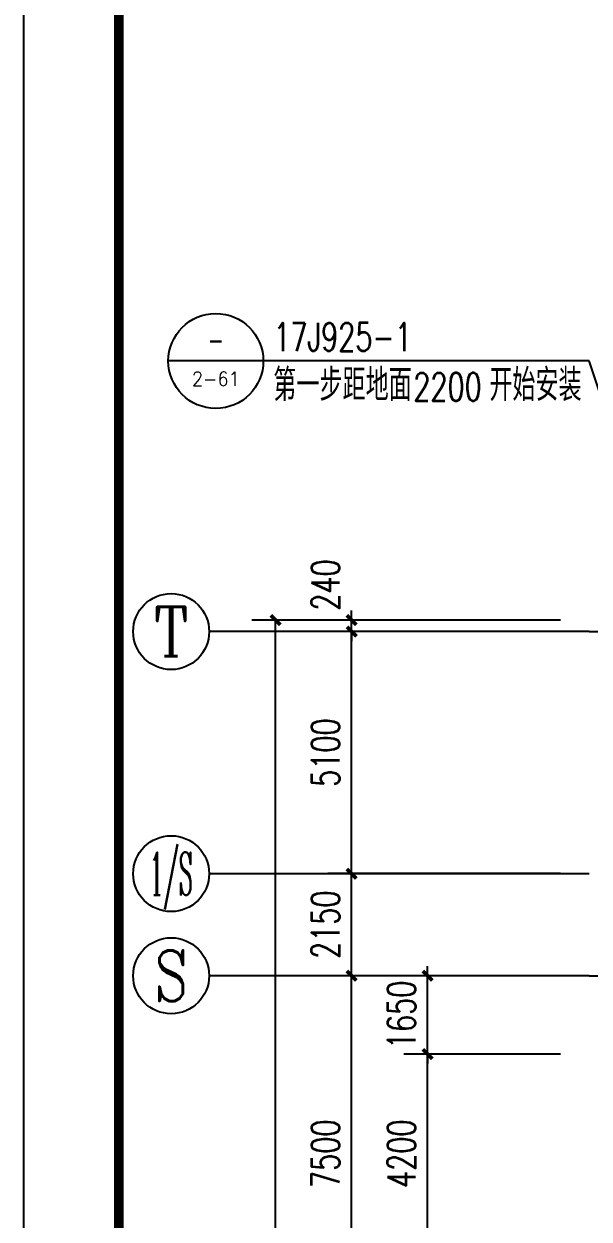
# Model space of a CAD drawing. Extents: x 14095202 to 14511487, y -1430609 to -90420.
# Drawn here: x 14387687 to 14399587, y -220597 to -195420 of the extents above; entities that cross this region are included whole.
import ezdxf
from ezdxf.enums import TextEntityAlignment as Align

# ---------------------------------------------------------------- set-up
doc = ezdxf.new("R2010")
doc.units = 0
doc.header["$LTSCALE"] = 1000
doc.header["$MEASUREMENT"] = 0
doc.linetypes.add('DOTE', pattern=[2.42, 2, -0.2, 0.02, -0.2])
for name, color, linetype in [('AXIS', 3, 'Continuous'), ('AXIS_TEXT', 7, 'Continuous'), ('DIM_LEAD', 3, 'Continuous'), ('DOTE', 1, 'DOTE'), ('PUB_DIM', 3, 'Continuous'), ('PUB_TEXT', 7, 'Continuous'), ('TK', 4, 'Continuous')]:
    doc.layers.add(name, color=color, linetype=linetype)
doc.styles.add('_TCH_AXIS', font='COMPLEX', dxfattribs={"bigfont": 'GBCBIG'})
doc.styles.add('_TCH_DIM', font='SIMPLEX', dxfattribs={"bigfont": 'GBCBIG'})
doc.styles.add('_TCH_DIM_T3', font='SIMPLEX', dxfattribs={"width": 0.705882, "bigfont": 'GBCBIG'})
doc.styles.add('COMPLEX', font='COMPLEX')
doc.dimstyles.new('_TCH_ARCH&&200', dxfattribs={"dimtxt": 595, "dimasz": 200, "dimexe": 500, "dimexo": 600, "dimgap": 252.5, "dimtad": 1, "dimdec": 0, "dimzin": 0, "dimdsep": 46, "dimtxsty": '_TCH_DIM_T3', "dimblk": 'ARCHTICK', "dimcen": 0.09, "dimclrt": 7, "dimazin": 2, "dimtfac": 1, "dimtdec": 0, "dimtix": 1, "dimtmove": 2, "dimatfit": 3, "dimfxl": 0, "dimtolj": 1, "dimtzin": 0, "dimarcsym": 0})

# ---------------------------------------------------------------- blocks, each defined once
blk = doc.blocks.new('GeYuanFrame_78234766', base_point=(20.09, 4.53))
at = {"layer": 'TK'}
blk.add_lwpolyline([(20.09, 4.53), (20.09, 598.53), (1071.09, 598.53), (1071.09, 4.53)], close=True, dxfattribs=at)
at = {"layer": 'TK', "const_width": 1}
blk.add_lwpolyline([(45.09, 588.53), (1061.09, 588.53), (1061.09, 14.53), (45.09, 14.53)], close=True, dxfattribs=at)
blk = doc.blocks.new('_AXISO')
blk.add_circle((0, 0), 0.5)
at = {"layer": 'AXIS_TEXT', "style": 'COMPLEX', "width": 1.041667}
blk.add_attdef('A', text='', height=0.56, dxfattribs=at).set_placement((-0.25, -0.28), (0.25, -0.28), align=Align.FIT)
blk = doc.blocks.new('_ArchTick')
at = {"color": 0, "linetype": 'ByBlock', "const_width": 0.4}
blk.add_lwpolyline([(-0.5, -0.5), (0.5, 0.5)], dxfattribs=at)
blk = doc.blocks.new('*D76')
at = {"layer": 'AXIS', "color": 0, "lineweight": -2}
for p, q in [((14398987, -207980), (14392487, -207980)), ((14392987, -335460), (14392987, -207980)), ((14398987, -335460), (14392487, -335460))]:
    blk.add_line(p, q, dxfattribs=at)
at = {"layer": 'Defpoints', "color": 0}
for p in [(14392987, -207980), (14399587, -207980), (14399587, -335460)]:
    blk.add_point(p, dxfattribs=at)
at = {"layer": 'AXIS', "color": 0, "lineweight": -2, "xscale": 200, "yscale": 200, "zscale": 200}
for p, rotation in [((14392987, -207980), 90), ((14392987, -335460), 270)]:
    blk.add_blockref('_ArchTick', p, dxfattribs=dict(at, rotation=rotation))
at = {"layer": 'AXIS', "color": 7, "insert": (14392437, -271720), "char_height": 595, "attachment_point": 5, "rotation": 90, "style": '_TCH_DIM_T3'}
blk.add_mtext('\\A1;127480', dxfattribs=at)
blk = doc.blocks.new('*D94')
at = {"layer": 'AXIS', "color": 0, "lineweight": -2}
for p, q in [((14398987, -215470), (14394087, -215470)), ((14394587, -222970), (14394587, -215470)), ((14398987, -222970), (14394087, -222970))]:
    blk.add_line(p, q, dxfattribs=at)
at = {"layer": 'Defpoints', "color": 0}
for p in [(14394587, -215470), (14399587, -215470), (14399587, -222970)]:
    blk.add_point(p, dxfattribs=at)
at = {"layer": 'AXIS', "color": 0, "lineweight": -2, "xscale": 200, "yscale": 200, "zscale": 200}
for p, rotation in [((14394587, -215470), 90), ((14394587, -222970), 270)]:
    blk.add_blockref('_ArchTick', p, dxfattribs=dict(at, rotation=rotation))
at = {"layer": 'AXIS', "color": 7, "insert": (14394037, -219220), "char_height": 595, "attachment_point": 5, "rotation": 90, "style": '_TCH_DIM_T3'}
blk.add_mtext('\\A1;7500', dxfattribs=at)
blk = doc.blocks.new('*D95')
at = {"layer": 'AXIS', "color": 0, "lineweight": -2}
for p, q in [((14398987, -213320), (14394087, -213320)), ((14394587, -215470), (14394587, -213320)), ((14398987, -215470), (14394087, -215470))]:
    blk.add_line(p, q, dxfattribs=at)
at = {"layer": 'Defpoints', "color": 0}
for p in [(14394587, -213320), (14399587, -213320), (14399587, -215470)]:
    blk.add_point(p, dxfattribs=at)
at = {"layer": 'AXIS', "color": 0, "lineweight": -2, "xscale": 200, "yscale": 200, "zscale": 200}
for p, rotation in [((14394587, -213320), 90), ((14394587, -215470), 270)]:
    blk.add_blockref('_ArchTick', p, dxfattribs=dict(at, rotation=rotation))
at = {"layer": 'AXIS', "color": 7, "insert": (14394037, -214395), "char_height": 595, "attachment_point": 5, "rotation": 90, "style": '_TCH_DIM_T3'}
blk.add_mtext('\\A1;2150', dxfattribs=at)
blk = doc.blocks.new('*D96')
at = {"layer": 'AXIS', "color": 0, "lineweight": -2}
for p, q in [((14398987, -208220), (14394087, -208220)), ((14394587, -213320), (14394587, -208220)), ((14398987, -213320), (14394087, -213320))]:
    blk.add_line(p, q, dxfattribs=at)
at = {"layer": 'Defpoints', "color": 0}
for p in [(14394587, -208220), (14399587, -208220), (14399587, -213320)]:
    blk.add_point(p, dxfattribs=at)
at = {"layer": 'AXIS', "color": 0, "lineweight": -2, "xscale": 200, "yscale": 200, "zscale": 200}
for p, rotation in [((14394587, -208220), 90), ((14394587, -213320), 270)]:
    blk.add_blockref('_ArchTick', p, dxfattribs=dict(at, rotation=rotation))
at = {"layer": 'AXIS', "color": 7, "insert": (14394037, -210770), "char_height": 595, "attachment_point": 5, "rotation": 90, "style": '_TCH_DIM_T3'}
blk.add_mtext('\\A1;5100', dxfattribs=at)
blk = doc.blocks.new('*D97')
at = {"layer": 'AXIS', "color": 0, "lineweight": -2}
for p, q in [((14394587, -207980), (14394587, -207780)), ((14398987, -207980), (14394087, -207980)), ((14394587, -208220), (14394587, -207980)), ((14398987, -208220), (14394087, -208220)), ((14394587, -208220), (14394587, -208420))]:
    blk.add_line(p, q, dxfattribs=at)
at = {"layer": 'Defpoints', "color": 0}
for p in [(14394587, -207980), (14399587, -207980), (14399587, -208220)]:
    blk.add_point(p, dxfattribs=at)
at = {"layer": 'AXIS', "color": 0, "lineweight": -2, "xscale": 200, "yscale": 200, "zscale": 200}
for p, rotation in [((14394587, -207980), 270), ((14394587, -208220), 90)]:
    blk.add_blockref('_ArchTick', p, dxfattribs=dict(at, rotation=rotation))
at = {"layer": 'AXIS', "color": 7, "insert": (14394037, -207240), "char_height": 595, "attachment_point": 5, "rotation": 90, "style": '_TCH_DIM_T3'}
blk.add_mtext('\\A1;240', dxfattribs=at)
blk = doc.blocks.new('*D432')
at = {"layer": 'Defpoints', "color": 0}
for p in [(14396187, -217120), (14399587, -217120), (14399587, -221320)]:
    blk.add_point(p, dxfattribs=at)
at = {"layer": 'PUB_DIM', "color": 0, "lineweight": -2}
for p, q in [((14398987, -217120), (14395687, -217120)), ((14396187, -221320), (14396187, -217120)), ((14398987, -221320), (14395687, -221320))]:
    blk.add_line(p, q, dxfattribs=at)
at = {"layer": 'PUB_DIM', "color": 0, "lineweight": -2, "xscale": 200, "yscale": 200, "zscale": 200}
for p, rotation in [((14396187, -217120), 90), ((14396187, -221320), 270)]:
    blk.add_blockref('_ArchTick', p, dxfattribs=dict(at, rotation=rotation))
at = {"layer": 'PUB_DIM', "color": 7, "insert": (14395637, -219220), "char_height": 595, "attachment_point": 5, "rotation": 90, "style": '_TCH_DIM_T3'}
blk.add_mtext('\\A1;4200', dxfattribs=at)
blk = doc.blocks.new('*D433')
at = {"layer": 'Defpoints', "color": 0}
for p in [(14396187, -215470), (14399587, -215470), (14399587, -217120)]:
    blk.add_point(p, dxfattribs=at)
at = {"layer": 'PUB_DIM', "color": 0, "lineweight": -2}
for p, q in [((14398987, -215470), (14395687, -215470)), ((14396187, -215470), (14396187, -215270)), ((14396187, -217120), (14396187, -215470)), ((14398987, -217120), (14395687, -217120)), ((14396187, -217120), (14396187, -217320))]:
    blk.add_line(p, q, dxfattribs=at)
at = {"layer": 'PUB_DIM', "color": 0, "lineweight": -2, "xscale": 200, "yscale": 200, "zscale": 200}
for p, rotation in [((14396187, -215470), 270), ((14396187, -217120), 90)]:
    blk.add_blockref('_ArchTick', p, dxfattribs=dict(at, rotation=rotation))
at = {"layer": 'PUB_DIM', "color": 7, "insert": (14395637, -216295), "char_height": 595, "attachment_point": 5, "rotation": 90, "style": '_TCH_DIM_T3'}
blk.add_mtext('\\A1;1650', dxfattribs=at)

msp = doc.modelspace()

# ---------------------------------------------------------------- linework, layer by layer
at = {"layer": 'AXIS'}
for p, q in [((14399586.9, -208220.3), (14391586.9, -208220.3)), ((14399586.9, -213320.3), (14391586.9, -213320.3)), ((14399586.9, -215470.3), (14391586.9, -215470.3))]:
    msp.add_line(p, q, dxfattribs=at)
at = {"layer": 'DIM_LEAD'}
for p, q in [((14392727.3, -202520.3), (14390727.3, -202520.3)), ((14399586.9, -202520.3), (14392727.3, -202520.3)), ((14401479.7, -208217.2), (14399586.9, -202520.3))]:
    msp.add_line(p, q, dxfattribs=at)
msp.add_circle((14391727.3, -202520.3), 1000, dxfattribs=at)
at = {"layer": 'DOTE'}
for p, q in [((14399586.9, -208220.3), (14494586.9, -208220.3)), ((14399586.9, -215470.3), (14494586.9, -215470.3))]:
    msp.add_line(p, q, dxfattribs=at)

# ---------------------------------------------------------------- block references
at = {"xscale": 200, "yscale": 200, "zscale": 200, "rotation": 270}
msp.add_blockref('GeYuanFrame_78234766', (14387686.9, -172120.3), dxfattribs=at)
at = {"layer": 'AXIS'}
ref = msp.add_blockref('_AXISO', (14390786.9, -208220.3), dxfattribs=dict(at, xscale=1600, yscale=1600, zscale=1600))
ref.add_attrib('A', 'T', dxfattribs={"layer": 'AXIS_TEXT', "ltscale": 0.5, "height": 1041.6, "style": '_TCH_AXIS'}).set_placement((14390414.9, -208741.1), (14391158.8, -208741.1), align=Align.FIT)
ref = msp.add_blockref('_AXISO', (14390786.9, -213320.3), dxfattribs=dict(at, xscale=1600, yscale=1600, zscale=1600))
ref.add_attrib('A', '1/S', dxfattribs={"layer": 'AXIS_TEXT', "ltscale": 0.5, "height": 905.1, "style": '_TCH_AXIS', "width": 0.411765}).set_placement((14390334.3, -213772.9), (14391239.4, -213772.9), align=Align.FIT)
ref = msp.add_blockref('_AXISO', (14390786.9, -215470.3), dxfattribs=dict(at, xscale=1600, yscale=1600, zscale=1600))
ref.add_attrib('A', 'S', dxfattribs={"layer": 'AXIS_TEXT', "ltscale": 0.5, "height": 1065, "style": '_TCH_AXIS'}).set_placement((14390431.8, -216002.9), (14391141.9, -216002.9), align=Align.FIT)

# ---------------------------------------------------------------- texts
at = {"layer": 'PUB_TEXT', "style": '_TCH_DIM', "width": 0.705882}
for s, p in [('17J925-1', (14392937.3, -202310.3)), ('2200', (14395886.2, -203363.3))]:
    msp.add_text(s, height=595, dxfattribs=at).set_placement(p)
at = {"layer": 'PUB_TEXT', "style": '_TCH_DIM', "width": 0.777778}
msp.add_text('-', height=522, dxfattribs=at).set_placement((14391553.3, -202335.3), (14391901.3, -202335.3), align=Align.FIT)
at = {"layer": 'PUB_TEXT', "style": '_TCH_DIM'}
for s, p in [('第一步距地面', (14392937.3, -203363.3)), ('开始安装', (14397486.2, -203363.3))]:
    msp.add_text(s, height=675.18, dxfattribs=at).set_placement(p)
msp.add_text('2-61', height=297.49, dxfattribs=at).set_placement((14391224.4, -203044.6), (14392230.2, -203044.6), align=Align.FIT)

# ---------------------------------------------------------------- dimensions: what is measured, and where the dimension line sits
at = {"layer": 'AXIS'}
dim = msp.add_linear_dim(base=(14394586.9, -207980.3), p1=(14399586.9, -208220.3), p2=(14399586.9, -207980.3), angle=90, text='240', dimstyle='_TCH_ARCH&&200', dxfattribs=at)
dim.commit()
dim.dimension.update_dxf_attribs({"geometry": '*D97', "text_midpoint": (14394036.9, -207240.3), "dimtype": 161})
for p1, p2, distance, text, picture, middle in [((14399586.9, -335460.3), (14399586.9, -207980.3), 6600, '127480', '*D76', (14392436.9, -271720.3)), ((14399586.9, -213320.3), (14399586.9, -208220.3), 5000, '5100', '*D96', (14394036.9, -210770.3)), ((14399586.9, -215470.3), (14399586.9, -213320.3), 5000, '2150', '*D95', (14394036.9, -214395.3)), ((14399586.9, -222970.3), (14399586.9, -215470.3), 5000, '7500', '*D94', (14394036.9, -219220.3))]:
    dim = msp.add_aligned_dim(p1=p1, p2=p2, distance=distance, text=text, dimstyle='_TCH_ARCH&&200', dxfattribs=at)
    dim.commit()
    dim.dimension.update_dxf_attribs({"geometry": picture, "text_midpoint": middle})
at = {"layer": 'PUB_DIM'}
for p1, p2, text, picture, middle in [((14399586.9, -217120.3), (14399586.9, -215470.3), '1650', '*D433', (14395636.9, -216295.3)), ((14399586.9, -221320.3), (14399586.9, -217120.3), '4200', '*D432', (14395636.9, -219220.3))]:
    dim = msp.add_aligned_dim(p1=p1, p2=p2, distance=3400, text=text, dimstyle='_TCH_ARCH&&200', dxfattribs=at)
    dim.commit()
    dim.dimension.update_dxf_attribs({"geometry": picture, "text_midpoint": middle})

doc.saveas('drawing.dxf')
